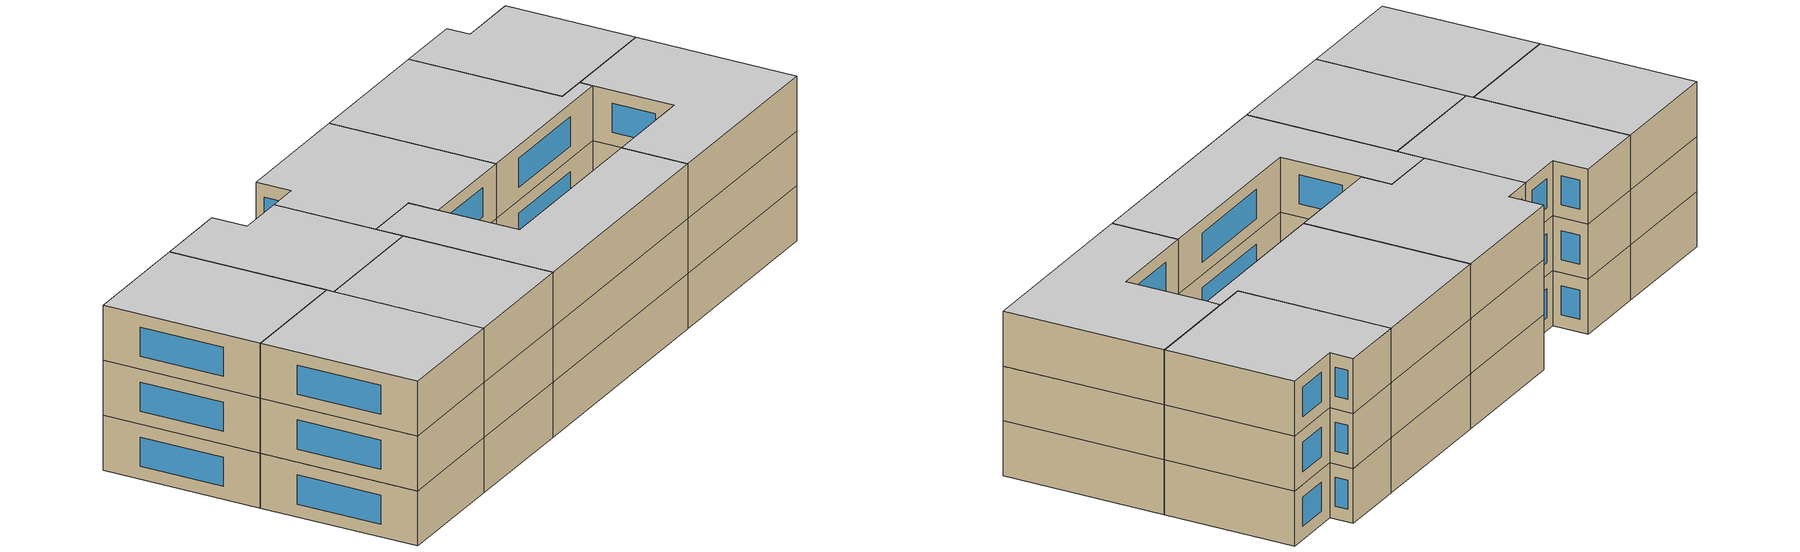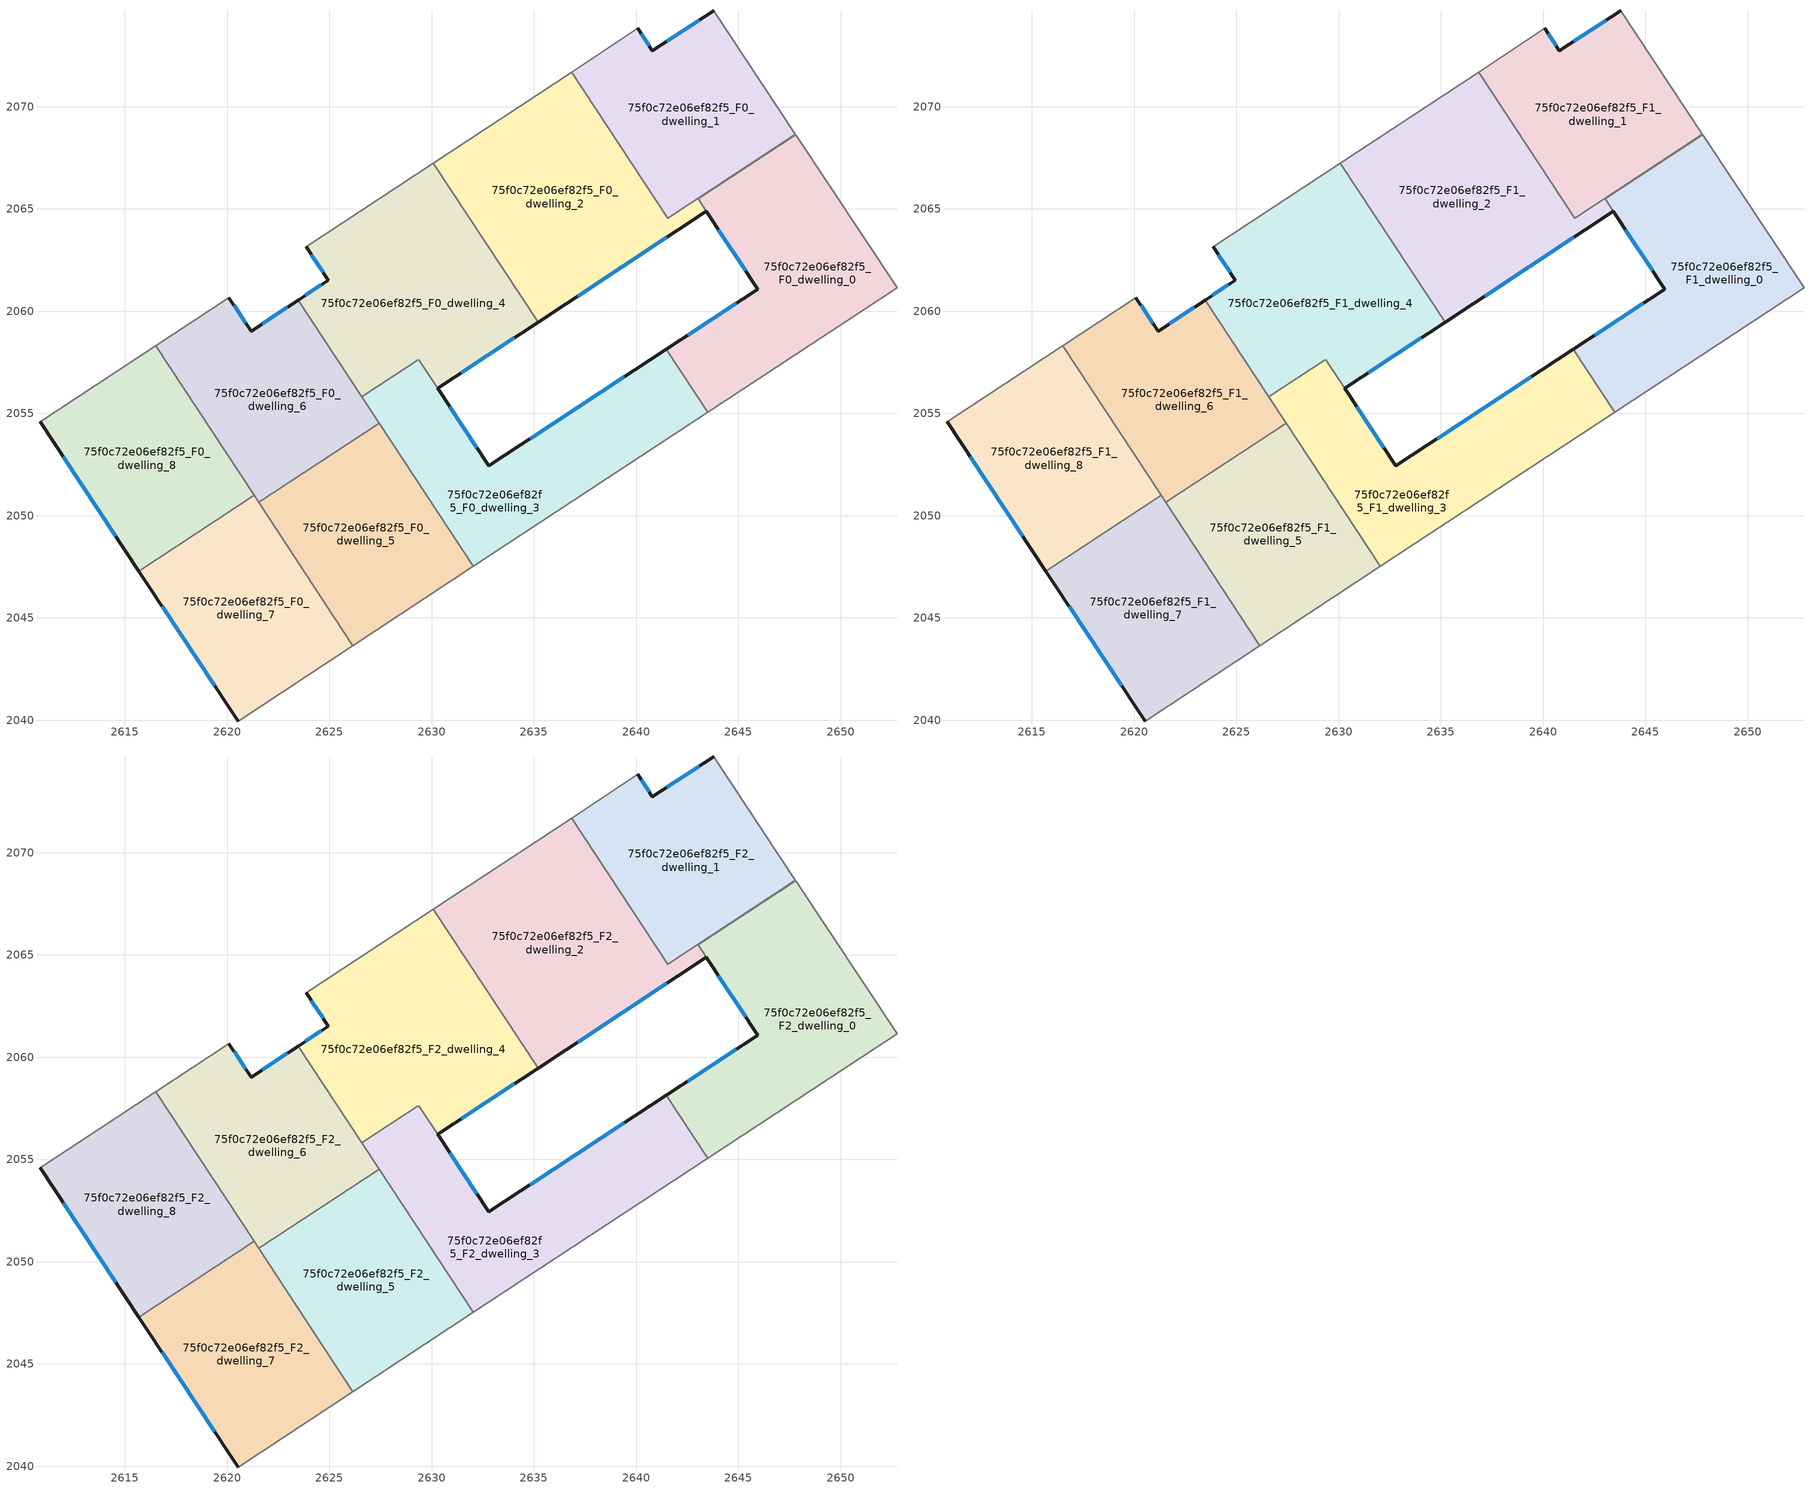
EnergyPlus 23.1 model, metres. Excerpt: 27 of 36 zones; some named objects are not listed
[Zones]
75f0c72e06ef82f5_F0_dwelling_0
 floor ground (EU_floor_Construction): 2647.79,2068.64 2652.76,2061.15 2643.49,2055.05 2641.46,2058.13 2645.94,2061.08 2643.43,2064.88 2643.02,2065.5 z0
 wall outside (EU_wall_Construction): 2643.43,2064.88 2645.94,2061.08 2641.46,2058.13 z0:3
 wall to 75f0c72e06ef82f5_F0_dwelling_2 (EU_wall_Construction): 2647.79,2068.64 2643.02,2065.5 2643.43,2064.88 z0:3
 wall adiabatic (EU_wall_Construction): 2643.49,2055.05 2652.76,2061.15 2647.79,2068.64 z0:3
 wall to 75f0c72e06ef82f5_F0_dwelling_3 (EU_wall_Construction): 2641.46,2058.13 2643.49,2055.05 z0:3
 window (EU_Window_Construction): 2644.89,2060.39 2642.51,2058.83 / 2644.02,2063.99 2645.35,2061.97 z0.7:2.3
75f0c72e06ef82f5_F0_dwelling_1
 floor ground (EU_floor_Construction): 2643.78,2074.69 2647.79,2068.64 2641.55,2064.54 2636.84,2071.7 2640.08,2073.83 2640.8,2072.73 z0
 wall outside (EU_wall_Construction): 2643.78,2074.69 2640.8,2072.73 2640.08,2073.83 z0:3
 wall adiabatic (EU_wall_Construction): 2647.79,2068.64 2643.78,2074.69 / 2640.08,2073.83 2636.84,2071.7 z0:3
 wall to 75f0c72e06ef82f5_F0_dwelling_2 (EU_wall_Construction): 2636.84,2071.7 2641.55,2064.54 2647.79,2068.64 z0:3
 window (EU_Window_Construction): 2640.63,2072.99 2640.25,2073.57 / 2643.08,2074.23 2641.5,2073.19 z0.7:2.3
75f0c72e06ef82f5_F0_dwelling_2
 floor ground (EU_floor_Construction): 2647.79,2068.64 2643.02,2065.5 2643.43,2064.88 2635.2,2059.46 2630.08,2067.25 2636.84,2071.7 2641.55,2064.54 z0
 wall outside (EU_wall_Construction): 2635.2,2059.46 2643.43,2064.88 z0:3
 wall to 75f0c72e06ef82f5_F0_dwelling_4 (EU_wall_Construction): 2630.08,2067.25 2635.2,2059.46 z0:3
 wall adiabatic (EU_wall_Construction): 2636.84,2071.7 2630.08,2067.25 z0:3
 window (EU_Window_Construction): 2637.13,2060.73 2641.5,2063.61 z0.7:2.3
75f0c72e06ef82f5_F0_dwelling_3
 floor ground (EU_floor_Construction): 2641.46,2058.13 2643.49,2055.05 2632.04,2047.52 2626.59,2055.8 2629.35,2057.62 2632.79,2052.43 z0
 wall outside (EU_wall_Construction): 2641.46,2058.13 2632.79,2052.43 2630.29,2056.22 z0:3
 wall adiabatic (EU_wall_Construction): 2632.04,2047.52 2643.49,2055.05 z0:3
 wall to 75f0c72e06ef82f5_F0_dwelling_4 (EU_wall_Construction): 2630.29,2056.22 2629.36,2057.63 / 2629.35,2057.62 2626.59,2055.8 z0:3
 wall to 75f0c72e06ef82f5_F0_dwelling_5 (EU_wall_Construction): 2627.43,2054.53 2632.04,2047.52 z0:3
 wall to 75f0c72e06ef82f5_F0_dwelling_6 (EU_wall_Construction): 2626.59,2055.8 2627.43,2054.53 z0:3
 window (EU_Window_Construction): 2639.43,2056.8 2634.83,2053.77 / 2632.2,2053.32 2630.87,2055.33 z0.7:2.3
75f0c72e06ef82f5_F0_dwelling_4
 floor ground (EU_floor_Construction): 2630.08,2067.25 2635.2,2059.46 2630.29,2056.22 2629.36,2057.63 2626.59,2055.8 2623.47,2060.54 2624.94,2061.51 2623.86,2063.15 z0
 wall outside (EU_wall_Construction): 2623.86,2063.15 2624.94,2061.51 2623.47,2060.54 / 2630.29,2056.22 2635.2,2059.46 z0:3
 wall adiabatic (EU_wall_Construction): 2630.08,2067.25 2623.86,2063.15 z0:3
 wall to 75f0c72e06ef82f5_F0_dwelling_6 (EU_wall_Construction): 2623.47,2060.54 2626.59,2055.8 z0:3
 window (EU_Window_Construction): 2624.59,2061.28 2623.81,2060.77 / 2624.11,2062.77 2624.68,2061.9 / 2631.44,2056.98 2634.05,2058.7 z0.7:2.3
75f0c72e06ef82f5_F0_dwelling_5
 floor ground (EU_floor_Construction): 2627.43,2054.53 2632.04,2047.52 2626.15,2043.64 2621.53,2050.65 z0
 wall adiabatic (EU_wall_Construction): 2626.15,2043.64 2632.04,2047.52 z0:3
 wall to 75f0c72e06ef82f5_F0_dwelling_6 (EU_wall_Construction): 2627.43,2054.53 2621.53,2050.65 z0:3
 wall to 75f0c72e06ef82f5_F0_dwelling_7 (EU_wall_Construction): 2621.53,2050.65 2626.15,2043.64 z0:3
75f0c72e06ef82f5_F0_dwelling_6
 floor ground (EU_floor_Construction): 2623.47,2060.54 2627.43,2054.53 2621.53,2050.65 2616.5,2058.31 2620.08,2060.66 2621.16,2059.03 z0
 wall outside (EU_wall_Construction): 2623.47,2060.54 2621.16,2059.03 2620.08,2060.66 z0:3
 wall adiabatic (EU_wall_Construction): 2620.08,2060.66 2616.5,2058.31 z0:3
 wall to 75f0c72e06ef82f5_F0_dwelling_8 (EU_wall_Construction): 2616.5,2058.31 2621.31,2050.99 z0:3
 wall to 75f0c72e06ef82f5_F0_dwelling_7 (EU_wall_Construction): 2621.31,2050.99 2621.53,2050.65 z0:3
 window (EU_Window_Construction): 2622.93,2060.19 2621.7,2059.38 / 2620.91,2059.41 2620.33,2060.28 z0.7:2.3
75f0c72e06ef82f5_F0_dwelling_7
 floor ground (EU_floor_Construction): 2621.31,2050.99 2626.15,2043.64 2620.53,2039.95 2615.68,2047.28 z0
 wall outside (EU_wall_Construction): 2615.68,2047.28 2620.53,2039.95 z0:3
 wall adiabatic (EU_wall_Construction): 2620.53,2039.95 2626.15,2043.64 z0:3
 wall to 75f0c72e06ef82f5_F0_dwelling_8 (EU_wall_Construction): 2621.31,2050.99 2615.68,2047.28 z0:3
 window (EU_Window_Construction): 2616.82,2045.56 2619.39,2041.67 z0.7:2.3
75f0c72e06ef82f5_F0_dwelling_8
 floor ground (EU_floor_Construction): 2616.5,2058.31 2621.31,2050.99 2615.68,2047.28 2610.84,2054.59 z0
 wall outside (EU_wall_Construction): 2610.84,2054.59 2615.68,2047.28 z0:3
 wall adiabatic (EU_wall_Construction): 2616.5,2058.31 2610.84,2054.59 z0:3
 window (EU_Window_Construction): 2611.98,2052.87 2614.54,2049 z0.7:2.3
75f0c72e06ef82f5_F1_dwelling_0
 floor to 75f0c72e06ef82f5_F0_dwelling_0 (EU_floor_Construction): 2647.79,2068.64 2652.76,2061.15 2643.49,2055.05 2641.46,2058.13 2645.94,2061.08 2643.43,2064.88 2643.02,2065.5 z3
 wall outside (EU_wall_Construction): 2643.43,2064.88 2645.94,2061.08 2641.46,2058.13 z3:6
 wall to 75f0c72e06ef82f5_F1_dwelling_2 (EU_wall_Construction): 2647.79,2068.64 2643.02,2065.5 2643.43,2064.88 z3:6
 wall adiabatic (EU_wall_Construction): 2643.49,2055.05 2652.76,2061.15 2647.79,2068.64 z3:6
 wall to 75f0c72e06ef82f5_F1_dwelling_3 (EU_wall_Construction): 2641.46,2058.13 2643.49,2055.05 z3:6
 window (EU_Window_Construction): 2644.89,2060.39 2642.51,2058.83 / 2644.02,2063.99 2645.35,2061.97 z3.7:5.3
75f0c72e06ef82f5_F1_dwelling_1
 floor to 75f0c72e06ef82f5_F0_dwelling_1 (EU_floor_Construction): 2643.78,2074.69 2647.79,2068.64 2641.55,2064.54 2636.84,2071.7 2640.08,2073.83 2640.8,2072.73 z3
 wall outside (EU_wall_Construction): 2643.78,2074.69 2640.8,2072.73 2640.08,2073.83 z3:6
 wall adiabatic (EU_wall_Construction): 2647.79,2068.64 2643.78,2074.69 / 2640.08,2073.83 2636.84,2071.7 z3:6
 wall to 75f0c72e06ef82f5_F1_dwelling_2 (EU_wall_Construction): 2636.84,2071.7 2641.55,2064.54 2647.79,2068.64 z3:6
 window (EU_Window_Construction): 2640.63,2072.99 2640.25,2073.57 / 2643.08,2074.23 2641.5,2073.19 z3.7:5.3
75f0c72e06ef82f5_F1_dwelling_2
 floor to 75f0c72e06ef82f5_F0_dwelling_2 (EU_floor_Construction): 2647.79,2068.64 2643.02,2065.5 2643.43,2064.88 2635.2,2059.46 2630.08,2067.25 2636.84,2071.7 2641.55,2064.54 z3
 wall outside (EU_wall_Construction): 2635.2,2059.46 2643.43,2064.88 z3:6
 wall to 75f0c72e06ef82f5_F1_dwelling_4 (EU_wall_Construction): 2630.08,2067.25 2635.2,2059.46 z3:6
 wall adiabatic (EU_wall_Construction): 2636.84,2071.7 2630.08,2067.25 z3:6
 window (EU_Window_Construction): 2637.13,2060.73 2641.5,2063.61 z3.7:5.3
75f0c72e06ef82f5_F1_dwelling_3
 floor to 75f0c72e06ef82f5_F0_dwelling_3 (EU_floor_Construction): 2641.46,2058.13 2643.49,2055.05 2632.04,2047.52 2626.59,2055.8 2629.35,2057.62 2632.79,2052.43 z3
 wall outside (EU_wall_Construction): 2641.46,2058.13 2632.79,2052.43 2630.29,2056.22 z3:6
 wall adiabatic (EU_wall_Construction): 2632.04,2047.52 2643.49,2055.05 z3:6
 wall to 75f0c72e06ef82f5_F1_dwelling_4 (EU_wall_Construction): 2630.29,2056.22 2629.36,2057.63 / 2629.35,2057.62 2626.59,2055.8 z3:6
 wall to 75f0c72e06ef82f5_F1_dwelling_5 (EU_wall_Construction): 2627.43,2054.53 2632.04,2047.52 z3:6
 wall to 75f0c72e06ef82f5_F1_dwelling_6 (EU_wall_Construction): 2626.59,2055.8 2627.43,2054.53 z3:6
 window (EU_Window_Construction): 2639.43,2056.8 2634.83,2053.77 / 2632.2,2053.32 2630.87,2055.33 z3.7:5.3
75f0c72e06ef82f5_F1_dwelling_4
 floor to 75f0c72e06ef82f5_F0_dwelling_4 (EU_floor_Construction): 2630.08,2067.25 2635.2,2059.46 2630.29,2056.22 2629.36,2057.63 2626.59,2055.8 2623.47,2060.54 2624.94,2061.51 2623.86,2063.15 z3
 wall outside (EU_wall_Construction): 2623.86,2063.15 2624.94,2061.51 2623.47,2060.54 / 2630.29,2056.22 2635.2,2059.46 z3:6
 wall adiabatic (EU_wall_Construction): 2630.08,2067.25 2623.86,2063.15 z3:6
 wall to 75f0c72e06ef82f5_F1_dwelling_6 (EU_wall_Construction): 2623.47,2060.54 2626.59,2055.8 z3:6
 window (EU_Window_Construction): 2624.59,2061.28 2623.81,2060.77 / 2624.11,2062.77 2624.68,2061.9 / 2631.44,2056.98 2634.05,2058.7 z3.7:5.3
75f0c72e06ef82f5_F1_dwelling_5
 floor to 75f0c72e06ef82f5_F0_dwelling_5 (EU_floor_Construction): 2627.43,2054.53 2632.04,2047.52 2626.15,2043.64 2621.53,2050.65 z3
 wall adiabatic (EU_wall_Construction): 2626.15,2043.64 2632.04,2047.52 z3:6
 wall to 75f0c72e06ef82f5_F1_dwelling_6 (EU_wall_Construction): 2627.43,2054.53 2621.53,2050.65 z3:6
 wall to 75f0c72e06ef82f5_F1_dwelling_7 (EU_wall_Construction): 2621.53,2050.65 2626.15,2043.64 z3:6
75f0c72e06ef82f5_F1_dwelling_6
 floor to 75f0c72e06ef82f5_F0_dwelling_6 (EU_floor_Construction): 2623.47,2060.54 2627.43,2054.53 2621.53,2050.65 2616.5,2058.31 2620.08,2060.66 2621.16,2059.03 z3
 wall outside (EU_wall_Construction): 2623.47,2060.54 2621.16,2059.03 2620.08,2060.66 z3:6
 wall adiabatic (EU_wall_Construction): 2620.08,2060.66 2616.5,2058.31 z3:6
 wall to 75f0c72e06ef82f5_F1_dwelling_8 (EU_wall_Construction): 2616.5,2058.31 2621.31,2050.99 z3:6
 wall to 75f0c72e06ef82f5_F1_dwelling_7 (EU_wall_Construction): 2621.31,2050.99 2621.53,2050.65 z3:6
 window (EU_Window_Construction): 2622.93,2060.19 2621.7,2059.38 / 2620.91,2059.41 2620.33,2060.28 z3.7:5.3
75f0c72e06ef82f5_F1_dwelling_7
 floor to 75f0c72e06ef82f5_F0_dwelling_7 (EU_floor_Construction): 2621.31,2050.99 2626.15,2043.64 2620.53,2039.95 2615.68,2047.28 z3
 wall outside (EU_wall_Construction): 2615.68,2047.28 2620.53,2039.95 z3:6
 wall adiabatic (EU_wall_Construction): 2620.53,2039.95 2626.15,2043.64 z3:6
 wall to 75f0c72e06ef82f5_F1_dwelling_8 (EU_wall_Construction): 2621.31,2050.99 2615.68,2047.28 z3:6
 window (EU_Window_Construction): 2616.82,2045.56 2619.39,2041.67 z3.7:5.3
75f0c72e06ef82f5_F1_dwelling_8
 floor to 75f0c72e06ef82f5_F0_dwelling_8 (EU_floor_Construction): 2616.5,2058.31 2621.31,2050.99 2615.68,2047.28 2610.84,2054.59 z3
 wall outside (EU_wall_Construction): 2610.84,2054.59 2615.68,2047.28 z3:6
 wall adiabatic (EU_wall_Construction): 2616.5,2058.31 2610.84,2054.59 z3:6
 window (EU_Window_Construction): 2611.98,2052.87 2614.54,2049 z3.7:5.3
75f0c72e06ef82f5_F2_dwelling_0
 floor to 75f0c72e06ef82f5_F1_dwelling_0 (EU_floor_Construction): 2647.79,2068.64 2652.76,2061.15 2643.49,2055.05 2641.46,2058.13 2645.94,2061.08 2643.43,2064.88 2643.02,2065.5 z6
 wall outside (EU_wall_Construction): 2643.43,2064.88 2645.94,2061.08 2641.46,2058.13 z6:9
 wall to 75f0c72e06ef82f5_F2_dwelling_2 (EU_wall_Construction): 2647.79,2068.64 2643.02,2065.5 2643.43,2064.88 z6:9
 wall adiabatic (EU_wall_Construction): 2643.49,2055.05 2652.76,2061.15 2647.79,2068.64 z6:9
 wall to 75f0c72e06ef82f5_F2_dwelling_3 (EU_wall_Construction): 2641.46,2058.13 2643.49,2055.05 z6:9
 window (EU_Window_Construction): 2644.89,2060.39 2642.51,2058.83 / 2644.02,2063.99 2645.35,2061.97 z6.7:8.3
 ceiling to 75f0c72e06ef82f5_F3_dwelling_0 (EU_floor_Construction): 2652.76,2061.15 2647.79,2068.64 2643.02,2065.5 2643.43,2064.88 2645.94,2061.08 2641.46,2058.13 2643.49,2055.05 z9
75f0c72e06ef82f5_F2_dwelling_1
 floor to 75f0c72e06ef82f5_F1_dwelling_1 (EU_floor_Construction): 2643.78,2074.69 2647.79,2068.64 2641.55,2064.54 2636.84,2071.7 2640.08,2073.83 2640.8,2072.73 z6
 wall outside (EU_wall_Construction): 2643.78,2074.69 2640.8,2072.73 2640.08,2073.83 z6:9
 wall adiabatic (EU_wall_Construction): 2647.79,2068.64 2643.78,2074.69 / 2640.08,2073.83 2636.84,2071.7 z6:9
 wall to 75f0c72e06ef82f5_F2_dwelling_2 (EU_wall_Construction): 2636.84,2071.7 2641.55,2064.54 2647.79,2068.64 z6:9
 window (EU_Window_Construction): 2640.63,2072.99 2640.25,2073.57 / 2643.08,2074.23 2641.5,2073.19 z6.7:8.3
 ceiling to 75f0c72e06ef82f5_F3_dwelling_1 (EU_floor_Construction): 2647.79,2068.64 2643.78,2074.69 2640.8,2072.73 2640.08,2073.83 2636.84,2071.7 2641.55,2064.54 z9
75f0c72e06ef82f5_F2_dwelling_2
 floor to 75f0c72e06ef82f5_F1_dwelling_2 (EU_floor_Construction): 2647.79,2068.64 2643.02,2065.5 2643.43,2064.88 2635.2,2059.46 2630.08,2067.25 2636.84,2071.7 2641.55,2064.54 z6
 wall outside (EU_wall_Construction): 2635.2,2059.46 2643.43,2064.88 z6:9
 wall to 75f0c72e06ef82f5_F2_dwelling_4 (EU_wall_Construction): 2630.08,2067.25 2635.2,2059.46 z6:9
 wall adiabatic (EU_wall_Construction): 2636.84,2071.7 2630.08,2067.25 z6:9
 window (EU_Window_Construction): 2637.13,2060.73 2641.5,2063.61 z6.7:8.3
 ceiling to 75f0c72e06ef82f5_F3_dwelling_2 (EU_floor_Construction): 2643.43,2064.88 2643.02,2065.5 2647.79,2068.64 2641.55,2064.54 2636.84,2071.7 2630.08,2067.25 2635.2,2059.46 z9
75f0c72e06ef82f5_F2_dwelling_3
 floor to 75f0c72e06ef82f5_F1_dwelling_3 (EU_floor_Construction): 2641.46,2058.13 2643.49,2055.05 2632.04,2047.52 2626.59,2055.8 2629.35,2057.62 2632.79,2052.43 z6
 wall outside (EU_wall_Construction): 2641.46,2058.13 2632.79,2052.43 2630.29,2056.22 z6:9
 wall adiabatic (EU_wall_Construction): 2632.04,2047.52 2643.49,2055.05 z6:9
 wall to 75f0c72e06ef82f5_F2_dwelling_4 (EU_wall_Construction): 2630.29,2056.22 2629.36,2057.63 / 2629.35,2057.62 2626.59,2055.8 z6:9
 wall to 75f0c72e06ef82f5_F2_dwelling_5 (EU_wall_Construction): 2627.43,2054.53 2632.04,2047.52 z6:9
 wall to 75f0c72e06ef82f5_F2_dwelling_6 (EU_wall_Construction): 2626.59,2055.8 2627.43,2054.53 z6:9
 window (EU_Window_Construction): 2639.43,2056.8 2634.83,2053.77 / 2632.2,2053.32 2630.87,2055.33 z6.7:8.3
 ceiling to 75f0c72e06ef82f5_F3_dwelling_3 (EU_floor_Construction): 2643.49,2055.05 2641.46,2058.13 2632.79,2052.43 2629.35,2057.62 2626.59,2055.8 2632.04,2047.52 z9
75f0c72e06ef82f5_F2_dwelling_4
 floor to 75f0c72e06ef82f5_F1_dwelling_4 (EU_floor_Construction): 2630.08,2067.25 2635.2,2059.46 2630.29,2056.22 2629.36,2057.63 2626.59,2055.8 2623.47,2060.54 2624.94,2061.51 2623.86,2063.15 z6
 wall outside (EU_wall_Construction): 2623.86,2063.15 2624.94,2061.51 2623.47,2060.54 / 2630.29,2056.22 2635.2,2059.46 z6:9
 wall adiabatic (EU_wall_Construction): 2630.08,2067.25 2623.86,2063.15 z6:9
 wall to 75f0c72e06ef82f5_F2_dwelling_6 (EU_wall_Construction): 2623.47,2060.54 2626.59,2055.8 z6:9
 window (EU_Window_Construction): 2624.59,2061.28 2623.81,2060.77 / 2624.11,2062.77 2624.68,2061.9 / 2631.44,2056.98 2634.05,2058.7 z6.7:8.3
 ceiling to 75f0c72e06ef82f5_F3_dwelling_4 (EU_floor_Construction): 2635.2,2059.46 2630.08,2067.25 2623.86,2063.15 2624.94,2061.51 2623.47,2060.54 2626.59,2055.8 2629.36,2057.63 2630.29,2056.22 z9
75f0c72e06ef82f5_F2_dwelling_5
 floor to 75f0c72e06ef82f5_F1_dwelling_5 (EU_floor_Construction): 2627.43,2054.53 2632.04,2047.52 2626.15,2043.64 2621.53,2050.65 z6
 wall adiabatic (EU_wall_Construction): 2626.15,2043.64 2632.04,2047.52 z6:9
 wall to 75f0c72e06ef82f5_F2_dwelling_6 (EU_wall_Construction): 2627.43,2054.53 2621.53,2050.65 z6:9
 wall to 75f0c72e06ef82f5_F2_dwelling_7 (EU_wall_Construction): 2621.53,2050.65 2626.15,2043.64 z6:9
 ceiling to 75f0c72e06ef82f5_F3_dwelling_5 (EU_floor_Construction): 2632.04,2047.52 2627.43,2054.53 2621.53,2050.65 2626.15,2043.64 z9
75f0c72e06ef82f5_F2_dwelling_6
 floor to 75f0c72e06ef82f5_F1_dwelling_6 (EU_floor_Construction): 2623.47,2060.54 2627.43,2054.53 2621.53,2050.65 2616.5,2058.31 2620.08,2060.66 2621.16,2059.03 z6
 wall outside (EU_wall_Construction): 2623.47,2060.54 2621.16,2059.03 2620.08,2060.66 z6:9
 wall adiabatic (EU_wall_Construction): 2620.08,2060.66 2616.5,2058.31 z6:9
 wall to 75f0c72e06ef82f5_F2_dwelling_8 (EU_wall_Construction): 2616.5,2058.31 2621.31,2050.99 z6:9
 wall to 75f0c72e06ef82f5_F2_dwelling_7 (EU_wall_Construction): 2621.31,2050.99 2621.53,2050.65 z6:9
 window (EU_Window_Construction): 2622.93,2060.19 2621.7,2059.38 / 2620.91,2059.41 2620.33,2060.28 z6.7:8.3
 ceiling to 75f0c72e06ef82f5_F3_dwelling_6 (EU_floor_Construction): 2627.43,2054.53 2623.47,2060.54 2621.16,2059.03 2620.08,2060.66 2616.5,2058.31 2621.53,2050.65 z9
75f0c72e06ef82f5_F2_dwelling_7
 floor to 75f0c72e06ef82f5_F1_dwelling_7 (EU_floor_Construction): 2621.31,2050.99 2626.15,2043.64 2620.53,2039.95 2615.68,2047.28 z6
 wall outside (EU_wall_Construction): 2615.68,2047.28 2620.53,2039.95 z6:9
 wall adiabatic (EU_wall_Construction): 2620.53,2039.95 2626.15,2043.64 z6:9
 wall to 75f0c72e06ef82f5_F2_dwelling_8 (EU_wall_Construction): 2621.31,2050.99 2615.68,2047.28 z6:9
 window (EU_Window_Construction): 2616.82,2045.56 2619.39,2041.67 z6.7:8.3
 ceiling to 75f0c72e06ef82f5_F3_dwelling_7 (EU_floor_Construction): 2626.15,2043.64 2621.31,2050.99 2615.68,2047.28 2620.53,2039.95 z9
75f0c72e06ef82f5_F2_dwelling_8
 floor to 75f0c72e06ef82f5_F1_dwelling_8 (EU_floor_Construction): 2616.5,2058.31 2621.31,2050.99 2615.68,2047.28 2610.84,2054.59 z6
 wall outside (EU_wall_Construction): 2610.84,2054.59 2615.68,2047.28 z6:9
 wall adiabatic (EU_wall_Construction): 2616.5,2058.31 2610.84,2054.59 z6:9
 window (EU_Window_Construction): 2611.98,2052.87 2614.54,2049 z6.7:8.3
 ceiling to 75f0c72e06ef82f5_F3_dwelling_8 (EU_floor_Construction): 2621.31,2050.99 2616.5,2058.31 2610.84,2054.59 2615.68,2047.28 z9
[Building]
EU S2 Campaign: North Axis=0; Terrain=City; Solar Distribution=FullExterior
[Site:Location]
Budapest.Ferenc.Liszt.Intl.AP: Latitude=47.437; Longitude=19.256; Time Zone=1; Elevation=185
[SizingPeriod:WeatherFileDays]
AnnualSizingPeriod: Begin Month=1; Begin Day of Month=1; End Month=12; End Day of Month=31; Day of Week for Start Day=Monday; Use Weather File Daylight Saving Period=No; Use Weather File Rain and Snow Indicators=No
[MATERIAL]
EU_InternalMass_Material: Roughness=MediumRough; Thickness=0.1; Conductivity=1; Density=1800; Specific Heat=900; Thermal Absorptance=0.9; Solar Absorptance=0.7; Visible Absorptance=0.7
[MATERIAL:NOMASS] Roughness=MediumRough; Thermal Absorptance=0.9; Solar Absorptance=0.7; Visible Absorptance=0.7
Name | Thermal Resistance
EU_wall_NoMass | 0.832559
EU_floor_NoMass | 0.872794
[WINDOWMATERIAL:SIMPLEGLAZINGSYSTEM]
EU_Window_SimpleGlazing: UFactor=2.79869; Solar Heat Gain Coefficient=0.75; Visible Transmittance=0.75
[CONSTRUCTION]
EU_wall_Construction: EU_wall_NoMass
EU_floor_Construction: EU_floor_NoMass
EU_Window_Construction: EU_Window_SimpleGlazing
EU_InternalMass_Construction: EU_InternalMass_Material
[ZONE] Type=1; Multiplier=1; Ceiling Height=autocalculate; Floor Area=autocalculate; Part of Total Floor Area=Yes
Name | Volume
75f0c72e06ef82f5_F0_dwelling_0; 75f0c72e06ef82f5_F1_dwelling_0; 75f0c72e06ef82f5_F2_dwelling_0 | 213.53
75f0c72e06ef82f5_F0_dwelling_1; 75f0c72e06ef82f5_F1_dwelling_1; 75f0c72e06ef82f5_F2_dwelling_1 | 177.478
75f0c72e06ef82f5_F0_dwelling_2 | 230.459
75f0c72e06ef82f5_F1_dwelling_2; 75f0c72e06ef82f5_F2_dwelling_2 | 230.502
75f0c72e06ef82f5_F0_dwelling_3; 75f0c72e06ef82f5_F1_dwelling_3; 75f0c72e06ef82f5_F2_dwelling_3 | 213.788
75f0c72e06ef82f5_F0_dwelling_4; 75f0c72e06ef82f5_F1_dwelling_4; 75f0c72e06ef82f5_F2_dwelling_4 | 230.275
75f0c72e06ef82f5_F0_dwelling_5; 75f0c72e06ef82f5_F1_dwelling_5; 75f0c72e06ef82f5_F2_dwelling_5 | 177.582
75f0c72e06ef82f5_F0_dwelling_6; 75f0c72e06ef82f5_F1_dwelling_6; 75f0c72e06ef82f5_F2_dwelling_6 | 177.595
75f0c72e06ef82f5_F0_dwelling_7; 75f0c72e06ef82f5_F1_dwelling_7; 75f0c72e06ef82f5_F2_dwelling_7 | 177.608
75f0c72e06ef82f5_F0_dwelling_8; 75f0c72e06ef82f5_F1_dwelling_8; 75f0c72e06ef82f5_F2_dwelling_8 | 177.596
[INTERNALMASS] Construction=EU_InternalMass_Construction
Name | Zone or ZoneList | Surface Area
75f0c72e06ef82f5_F0_dwelling_0_EU_InternalMass | 75f0c72e06ef82f5_F0_dwelling_0 | 71.1774
75f0c72e06ef82f5_F0_dwelling_1_EU_InternalMass | 75f0c72e06ef82f5_F0_dwelling_1 | 59.1596
75f0c72e06ef82f5_F0_dwelling_2_EU_InternalMass | 75f0c72e06ef82f5_F0_dwelling_2 | 76.8414
75f0c72e06ef82f5_F0_dwelling_3_EU_InternalMass | 75f0c72e06ef82f5_F0_dwelling_3 | 71.2767
75f0c72e06ef82f5_F0_dwelling_4_EU_InternalMass | 75f0c72e06ef82f5_F0_dwelling_4 | 76.7547
75f0c72e06ef82f5_F0_dwelling_5_EU_InternalMass | 75f0c72e06ef82f5_F0_dwelling_5 | 59.1941
75f0c72e06ef82f5_F0_dwelling_6_EU_InternalMass | 75f0c72e06ef82f5_F0_dwelling_6 | 59.1983
75f0c72e06ef82f5_F0_dwelling_7_EU_InternalMass | 75f0c72e06ef82f5_F0_dwelling_7 | 59.2026
75f0c72e06ef82f5_F0_dwelling_8_EU_InternalMass | 75f0c72e06ef82f5_F0_dwelling_8 | 59.1986
75f0c72e06ef82f5_F1_dwelling_0_EU_InternalMass | 75f0c72e06ef82f5_F1_dwelling_0 | 71.1774
75f0c72e06ef82f5_F1_dwelling_1_EU_InternalMass | 75f0c72e06ef82f5_F1_dwelling_1 | 59.1596
75f0c72e06ef82f5_F1_dwelling_2_EU_InternalMass | 75f0c72e06ef82f5_F1_dwelling_2 | 76.8414
75f0c72e06ef82f5_F1_dwelling_3_EU_InternalMass | 75f0c72e06ef82f5_F1_dwelling_3 | 71.2767
75f0c72e06ef82f5_F1_dwelling_4_EU_InternalMass | 75f0c72e06ef82f5_F1_dwelling_4 | 76.7547
75f0c72e06ef82f5_F1_dwelling_5_EU_InternalMass | 75f0c72e06ef82f5_F1_dwelling_5 | 59.1941
75f0c72e06ef82f5_F1_dwelling_6_EU_InternalMass | 75f0c72e06ef82f5_F1_dwelling_6 | 59.1983
75f0c72e06ef82f5_F1_dwelling_7_EU_InternalMass | 75f0c72e06ef82f5_F1_dwelling_7 | 59.2026
75f0c72e06ef82f5_F1_dwelling_8_EU_InternalMass | 75f0c72e06ef82f5_F1_dwelling_8 | 59.1986
75f0c72e06ef82f5_F2_dwelling_0_EU_InternalMass | 75f0c72e06ef82f5_F2_dwelling_0 | 71.1774
75f0c72e06ef82f5_F2_dwelling_1_EU_InternalMass | 75f0c72e06ef82f5_F2_dwelling_1 | 59.1596
75f0c72e06ef82f5_F2_dwelling_2_EU_InternalMass | 75f0c72e06ef82f5_F2_dwelling_2 | 76.8414
75f0c72e06ef82f5_F2_dwelling_3_EU_InternalMass | 75f0c72e06ef82f5_F2_dwelling_3 | 71.2767
75f0c72e06ef82f5_F2_dwelling_4_EU_InternalMass | 75f0c72e06ef82f5_F2_dwelling_4 | 76.7547
75f0c72e06ef82f5_F2_dwelling_5_EU_InternalMass | 75f0c72e06ef82f5_F2_dwelling_5 | 59.1941
75f0c72e06ef82f5_F2_dwelling_6_EU_InternalMass | 75f0c72e06ef82f5_F2_dwelling_6 | 59.1983
75f0c72e06ef82f5_F2_dwelling_7_EU_InternalMass | 75f0c72e06ef82f5_F2_dwelling_7 | 59.2026
75f0c72e06ef82f5_F2_dwelling_8_EU_InternalMass | 75f0c72e06ef82f5_F2_dwelling_8 | 59.1986
[OTHEREQUIPMENT] Fuel Type=Electricity; Design Level Calculation Method=Watts/Area; Power per Zone Floor Area=1; Fraction Latent=0; Fraction Radiant=0; Fraction Lost=0; Carbon Dioxide Generation Rate=0; EndUse Subcategory=EU_Step8_InternalGains
Name | Zone or ZoneList or Space or SpaceList | Schedule
EU_Step8_InternalGain_75f0c72e06ef82f5_F0_dwelling_0_f000 | 75f0c72e06ef82f5_F0_dwelling_0 | EU_Step8_GainSchedule_75f0c72e06ef82f5_F0_dwelling_0_f000
EU_Step8_InternalGain_75f0c72e06ef82f5_F0_dwelling_1_f000 | 75f0c72e06ef82f5_F0_dwelling_1 | EU_Step8_GainSchedule_75f0c72e06ef82f5_F0_dwelling_1_f000
EU_Step8_InternalGain_75f0c72e06ef82f5_F0_dwelling_2_f000 | 75f0c72e06ef82f5_F0_dwelling_2 | EU_Step8_GainSchedule_75f0c72e06ef82f5_F0_dwelling_2_f000
EU_Step8_InternalGain_75f0c72e06ef82f5_F0_dwelling_3_f000 | 75f0c72e06ef82f5_F0_dwelling_3 | EU_Step8_GainSchedule_75f0c72e06ef82f5_F0_dwelling_3_f000
EU_Step8_InternalGain_75f0c72e06ef82f5_F0_dwelling_4_f000 | 75f0c72e06ef82f5_F0_dwelling_4 | EU_Step8_GainSchedule_75f0c72e06ef82f5_F0_dwelling_4_f000
EU_Step8_InternalGain_75f0c72e06ef82f5_F0_dwelling_5_f000 | 75f0c72e06ef82f5_F0_dwelling_5 | EU_Step8_GainSchedule_75f0c72e06ef82f5_F0_dwelling_5_f000
EU_Step8_InternalGain_75f0c72e06ef82f5_F0_dwelling_6_f000 | 75f0c72e06ef82f5_F0_dwelling_6 | EU_Step8_GainSchedule_75f0c72e06ef82f5_F0_dwelling_6_f000
EU_Step8_InternalGain_75f0c72e06ef82f5_F0_dwelling_7_f000 | 75f0c72e06ef82f5_F0_dwelling_7 | EU_Step8_GainSchedule_75f0c72e06ef82f5_F0_dwelling_7_f000
EU_Step8_InternalGain_75f0c72e06ef82f5_F0_dwelling_8_f000 | 75f0c72e06ef82f5_F0_dwelling_8 | EU_Step8_GainSchedule_75f0c72e06ef82f5_F0_dwelling_8_f000
EU_Step8_InternalGain_75f0c72e06ef82f5_F1_dwelling_0_f000 | 75f0c72e06ef82f5_F1_dwelling_0 | EU_Step8_GainSchedule_75f0c72e06ef82f5_F1_dwelling_0_f000
EU_Step8_InternalGain_75f0c72e06ef82f5_F1_dwelling_1_f000 | 75f0c72e06ef82f5_F1_dwelling_1 | EU_Step8_GainSchedule_75f0c72e06ef82f5_F1_dwelling_1_f000
EU_Step8_InternalGain_75f0c72e06ef82f5_F1_dwelling_2_f000 | 75f0c72e06ef82f5_F1_dwelling_2 | EU_Step8_GainSchedule_75f0c72e06ef82f5_F1_dwelling_2_f000
EU_Step8_InternalGain_75f0c72e06ef82f5_F1_dwelling_3_f000 | 75f0c72e06ef82f5_F1_dwelling_3 | EU_Step8_GainSchedule_75f0c72e06ef82f5_F1_dwelling_3_f000
EU_Step8_InternalGain_75f0c72e06ef82f5_F1_dwelling_4_f000 | 75f0c72e06ef82f5_F1_dwelling_4 | EU_Step8_GainSchedule_75f0c72e06ef82f5_F1_dwelling_4_f000
EU_Step8_InternalGain_75f0c72e06ef82f5_F1_dwelling_5_f000 | 75f0c72e06ef82f5_F1_dwelling_5 | EU_Step8_GainSchedule_75f0c72e06ef82f5_F1_dwelling_5_f000
EU_Step8_InternalGain_75f0c72e06ef82f5_F1_dwelling_6_f000 | 75f0c72e06ef82f5_F1_dwelling_6 | EU_Step8_GainSchedule_75f0c72e06ef82f5_F1_dwelling_6_f000
EU_Step8_InternalGain_75f0c72e06ef82f5_F1_dwelling_7_f000 | 75f0c72e06ef82f5_F1_dwelling_7 | EU_Step8_GainSchedule_75f0c72e06ef82f5_F1_dwelling_7_f000
EU_Step8_InternalGain_75f0c72e06ef82f5_F1_dwelling_8_f000 | 75f0c72e06ef82f5_F1_dwelling_8 | EU_Step8_GainSchedule_75f0c72e06ef82f5_F1_dwelling_8_f000
EU_Step8_InternalGain_75f0c72e06ef82f5_F2_dwelling_0_f000 | 75f0c72e06ef82f5_F2_dwelling_0 | EU_Step8_GainSchedule_75f0c72e06ef82f5_F2_dwelling_0_f000
EU_Step8_InternalGain_75f0c72e06ef82f5_F2_dwelling_1_f000 | 75f0c72e06ef82f5_F2_dwelling_1 | EU_Step8_GainSchedule_75f0c72e06ef82f5_F2_dwelling_1_f000
EU_Step8_InternalGain_75f0c72e06ef82f5_F2_dwelling_2_f000 | 75f0c72e06ef82f5_F2_dwelling_2 | EU_Step8_GainSchedule_75f0c72e06ef82f5_F2_dwelling_2_f000
EU_Step8_InternalGain_75f0c72e06ef82f5_F2_dwelling_3_f000 | 75f0c72e06ef82f5_F2_dwelling_3 | EU_Step8_GainSchedule_75f0c72e06ef82f5_F2_dwelling_3_f000
EU_Step8_InternalGain_75f0c72e06ef82f5_F2_dwelling_4_f000 | 75f0c72e06ef82f5_F2_dwelling_4 | EU_Step8_GainSchedule_75f0c72e06ef82f5_F2_dwelling_4_f000
EU_Step8_InternalGain_75f0c72e06ef82f5_F2_dwelling_5_f000 | 75f0c72e06ef82f5_F2_dwelling_5 | EU_Step8_GainSchedule_75f0c72e06ef82f5_F2_dwelling_5_f000
EU_Step8_InternalGain_75f0c72e06ef82f5_F2_dwelling_6_f000 | 75f0c72e06ef82f5_F2_dwelling_6 | EU_Step8_GainSchedule_75f0c72e06ef82f5_F2_dwelling_6_f000
EU_Step8_InternalGain_75f0c72e06ef82f5_F2_dwelling_7_f000 | 75f0c72e06ef82f5_F2_dwelling_7 | EU_Step8_GainSchedule_75f0c72e06ef82f5_F2_dwelling_7_f000
EU_Step8_InternalGain_75f0c72e06ef82f5_F2_dwelling_8_f000 | 75f0c72e06ef82f5_F2_dwelling_8 | EU_Step8_GainSchedule_75f0c72e06ef82f5_F2_dwelling_8_f000
[ZONEVENTILATION:DESIGNFLOWRATE] Schedule=EU_AlwaysOn; Design Flow Rate Calculation Method=AirChanges/Hour; Air Changes per Hour=0.475469; Ventilation Type=Natural; Fan Pressure Rise=0; Fan Total Efficiency=1; Constant Term Coefficient=1; Temperature Term Coefficient=0; Velocity Term Coefficient=0; Velocity Squared Term Coefficient=0; Minimum Indoor Temperature=-100; Maximum Indoor Temperature=100; Delta Temperature=-100; Minimum Outdoor Temperature=-100; Maximum Outdoor Temperature=100; Maximum Wind Speed=40
Name | Zone or ZoneList or Space or SpaceList
EU_ConstantAir_75f0c72e06ef82f5_F0_dwelling_0 | 75f0c72e06ef82f5_F0_dwelling_0
EU_ConstantAir_75f0c72e06ef82f5_F0_dwelling_1 | 75f0c72e06ef82f5_F0_dwelling_1
EU_ConstantAir_75f0c72e06ef82f5_F0_dwelling_2 | 75f0c72e06ef82f5_F0_dwelling_2
EU_ConstantAir_75f0c72e06ef82f5_F0_dwelling_3 | 75f0c72e06ef82f5_F0_dwelling_3
EU_ConstantAir_75f0c72e06ef82f5_F0_dwelling_4 | 75f0c72e06ef82f5_F0_dwelling_4
EU_ConstantAir_75f0c72e06ef82f5_F0_dwelling_5 | 75f0c72e06ef82f5_F0_dwelling_5
EU_ConstantAir_75f0c72e06ef82f5_F0_dwelling_6 | 75f0c72e06ef82f5_F0_dwelling_6
EU_ConstantAir_75f0c72e06ef82f5_F0_dwelling_7 | 75f0c72e06ef82f5_F0_dwelling_7
EU_ConstantAir_75f0c72e06ef82f5_F0_dwelling_8 | 75f0c72e06ef82f5_F0_dwelling_8
EU_ConstantAir_75f0c72e06ef82f5_F1_dwelling_0 | 75f0c72e06ef82f5_F1_dwelling_0
EU_ConstantAir_75f0c72e06ef82f5_F1_dwelling_1 | 75f0c72e06ef82f5_F1_dwelling_1
EU_ConstantAir_75f0c72e06ef82f5_F1_dwelling_2 | 75f0c72e06ef82f5_F1_dwelling_2
EU_ConstantAir_75f0c72e06ef82f5_F1_dwelling_3 | 75f0c72e06ef82f5_F1_dwelling_3
EU_ConstantAir_75f0c72e06ef82f5_F1_dwelling_4 | 75f0c72e06ef82f5_F1_dwelling_4
EU_ConstantAir_75f0c72e06ef82f5_F1_dwelling_5 | 75f0c72e06ef82f5_F1_dwelling_5
EU_ConstantAir_75f0c72e06ef82f5_F1_dwelling_6 | 75f0c72e06ef82f5_F1_dwelling_6
EU_ConstantAir_75f0c72e06ef82f5_F1_dwelling_7 | 75f0c72e06ef82f5_F1_dwelling_7
EU_ConstantAir_75f0c72e06ef82f5_F1_dwelling_8 | 75f0c72e06ef82f5_F1_dwelling_8
EU_ConstantAir_75f0c72e06ef82f5_F2_dwelling_0 | 75f0c72e06ef82f5_F2_dwelling_0
EU_ConstantAir_75f0c72e06ef82f5_F2_dwelling_1 | 75f0c72e06ef82f5_F2_dwelling_1
EU_ConstantAir_75f0c72e06ef82f5_F2_dwelling_2 | 75f0c72e06ef82f5_F2_dwelling_2
EU_ConstantAir_75f0c72e06ef82f5_F2_dwelling_3 | 75f0c72e06ef82f5_F2_dwelling_3
EU_ConstantAir_75f0c72e06ef82f5_F2_dwelling_4 | 75f0c72e06ef82f5_F2_dwelling_4
EU_ConstantAir_75f0c72e06ef82f5_F2_dwelling_5 | 75f0c72e06ef82f5_F2_dwelling_5
EU_ConstantAir_75f0c72e06ef82f5_F2_dwelling_6 | 75f0c72e06ef82f5_F2_dwelling_6
EU_ConstantAir_75f0c72e06ef82f5_F2_dwelling_7 | 75f0c72e06ef82f5_F2_dwelling_7
EU_ConstantAir_75f0c72e06ef82f5_F2_dwelling_8 | 75f0c72e06ef82f5_F2_dwelling_8
[HVACTEMPLATE:THERMOSTAT] Constant Heating Setpoint=20; Constant Cooling Setpoint=50
EU_HeatOnly_75f0c72e06ef82f5_F0_dwelling_0; EU_HeatOnly_75f0c72e06ef82f5_F0_dwelling_1; EU_HeatOnly_75f0c72e06ef82f5_F0_dwelling_2; EU_HeatOnly_75f0c72e06ef82f5_F0_dwelling_3; EU_HeatOnly_75f0c72e06ef82f5_F0_dwelling_4; EU_HeatOnly_75f0c72e06ef82f5_F0_dwelling_5; EU_HeatOnly_75f0c72e06ef82f5_F0_dwelling_6; EU_HeatOnly_75f0c72e06ef82f5_F0_dwelling_7; EU_HeatOnly_75f0c72e06ef82f5_F0_dwelling_8; EU_HeatOnly_75f0c72e06ef82f5_F1_dwelling_0; EU_HeatOnly_75f0c72e06ef82f5_F1_dwelling_1; EU_HeatOnly_75f0c72e06ef82f5_F1_dwelling_2; EU_HeatOnly_75f0c72e06ef82f5_F1_dwelling_3; EU_HeatOnly_75f0c72e06ef82f5_F1_dwelling_4; EU_HeatOnly_75f0c72e06ef82f5_F1_dwelling_5; EU_HeatOnly_75f0c72e06ef82f5_F1_dwelling_6; EU_HeatOnly_75f0c72e06ef82f5_F1_dwelling_7
[HVACTEMPLATE:ZONE:IDEALLOADSAIRSYSTEM] System Availability Schedule=EU_AlwaysOn; Maximum Heating Supply Air Temperature=50; Minimum Cooling Supply Air Temperature=13; Maximum Heating Supply Air Humidity Ratio=0.0156; Minimum Cooling Supply Air Humidity Ratio=0.0077; Heating Limit=NoLimit; Cooling Limit=NoLimit; Heating Availability Schedule=EU_AlwaysOn; Cooling Availability Schedule=EU_CoolingOff; Dehumidification Control Type=ConstantSensibleHeatRatio; Cooling Sensible Heat Ratio=0.7; Dehumidification Setpoint=60; Humidification Control Type=None; Humidification Setpoint=30; Outdoor Air Method=None; Outdoor Air Flow Rate per Person=0.00944; Outdoor Air Flow Rate per Zone Floor Area=0; Outdoor Air Flow Rate per Zone=0; Demand Controlled Ventilation Type=None; Outdoor Air Economizer Type=NoEconomizer; Heat Recovery Type=None; Sensible Heat Recovery Effectiveness=0.7; Latent Heat Recovery Effectiveness=0.65
Name | Template Thermostat
75f0c72e06ef82f5_F0_dwelling_0 | EU_HeatOnly_75f0c72e06ef82f5_F0_dwelling_0
75f0c72e06ef82f5_F0_dwelling_1 | EU_HeatOnly_75f0c72e06ef82f5_F0_dwelling_1
75f0c72e06ef82f5_F0_dwelling_2 | EU_HeatOnly_75f0c72e06ef82f5_F0_dwelling_2
75f0c72e06ef82f5_F0_dwelling_3 | EU_HeatOnly_75f0c72e06ef82f5_F0_dwelling_3
75f0c72e06ef82f5_F0_dwelling_4 | EU_HeatOnly_75f0c72e06ef82f5_F0_dwelling_4
75f0c72e06ef82f5_F0_dwelling_5 | EU_HeatOnly_75f0c72e06ef82f5_F0_dwelling_5
75f0c72e06ef82f5_F0_dwelling_6 | EU_HeatOnly_75f0c72e06ef82f5_F0_dwelling_6
75f0c72e06ef82f5_F0_dwelling_7 | EU_HeatOnly_75f0c72e06ef82f5_F0_dwelling_7
75f0c72e06ef82f5_F0_dwelling_8 | EU_HeatOnly_75f0c72e06ef82f5_F0_dwelling_8
75f0c72e06ef82f5_F1_dwelling_0 | EU_HeatOnly_75f0c72e06ef82f5_F1_dwelling_0
75f0c72e06ef82f5_F1_dwelling_1 | EU_HeatOnly_75f0c72e06ef82f5_F1_dwelling_1
75f0c72e06ef82f5_F1_dwelling_2 | EU_HeatOnly_75f0c72e06ef82f5_F1_dwelling_2
75f0c72e06ef82f5_F1_dwelling_3 | EU_HeatOnly_75f0c72e06ef82f5_F1_dwelling_3
75f0c72e06ef82f5_F1_dwelling_4 | EU_HeatOnly_75f0c72e06ef82f5_F1_dwelling_4
75f0c72e06ef82f5_F1_dwelling_5 | EU_HeatOnly_75f0c72e06ef82f5_F1_dwelling_5
75f0c72e06ef82f5_F1_dwelling_6 | EU_HeatOnly_75f0c72e06ef82f5_F1_dwelling_6
75f0c72e06ef82f5_F1_dwelling_7 | EU_HeatOnly_75f0c72e06ef82f5_F1_dwelling_7
75f0c72e06ef82f5_F1_dwelling_8 | EU_HeatOnly_75f0c72e06ef82f5_F1_dwelling_8
75f0c72e06ef82f5_F2_dwelling_0 | EU_HeatOnly_75f0c72e06ef82f5_F2_dwelling_0
75f0c72e06ef82f5_F2_dwelling_1 | EU_HeatOnly_75f0c72e06ef82f5_F2_dwelling_1
75f0c72e06ef82f5_F2_dwelling_2 | EU_HeatOnly_75f0c72e06ef82f5_F2_dwelling_2
75f0c72e06ef82f5_F2_dwelling_3 | EU_HeatOnly_75f0c72e06ef82f5_F2_dwelling_3
75f0c72e06ef82f5_F2_dwelling_4 | EU_HeatOnly_75f0c72e06ef82f5_F2_dwelling_4
75f0c72e06ef82f5_F2_dwelling_5 | EU_HeatOnly_75f0c72e06ef82f5_F2_dwelling_5
75f0c72e06ef82f5_F2_dwelling_6 | EU_HeatOnly_75f0c72e06ef82f5_F2_dwelling_6
75f0c72e06ef82f5_F2_dwelling_7 | EU_HeatOnly_75f0c72e06ef82f5_F2_dwelling_7
75f0c72e06ef82f5_F2_dwelling_8 | EU_HeatOnly_75f0c72e06ef82f5_F2_dwelling_8
[SIZING:ZONE] Zone Cooling Design Supply Air Temperature Input Method=SupplyAirTemperature; Zone Cooling Design Supply Air Temperature=13; Zone Heating Design Supply Air Temperature Input Method=SupplyAirTemperature; Zone Heating Design Supply Air Temperature=50; Zone Cooling Design Supply Air Humidity Ratio=0.008; Zone Heating Design Supply Air Humidity Ratio=0.008; Cooling Design Air Flow Method=DesignDay; Cooling Design Air Flow Rate=0; Cooling Minimum Air Flow per Zone Floor Area=0.000762; Cooling Minimum Air Flow=0; Cooling Minimum Air Flow Fraction=0.2; Heating Design Air Flow Method=DesignDay; Heating Design Air Flow Rate=0; Heating Maximum Air Flow per Zone Floor Area=0.002032; Heating Maximum Air Flow=0.141576; Heating Maximum Air Flow Fraction=0.3; Account for Dedicated Outdoor Air System=No; Dedicated Outdoor Air System Control Strategy=NeutralSupplyAir; Dedicated Outdoor Air Low Setpoint Temperature for Design=autosize; Dedicated Outdoor Air High Setpoint Temperature for Design=autosize; Zone Load Sizing Method=Sensible Load Only No Latent Load; Zone Latent Cooling Design Supply Air Humidity Ratio Input Method=HumidityRatioDifference; Zone Cooling Design Supply Air Humidity Ratio Difference=0.005; Zone Latent Heating Design Supply Air Humidity Ratio Input Method=HumidityRatioDifference; Zone Humidification Design Supply Air Humidity Ratio Difference=0.005
75f0c72e06ef82f5_F0_dwelling_0; 75f0c72e06ef82f5_F0_dwelling_1; 75f0c72e06ef82f5_F0_dwelling_2; 75f0c72e06ef82f5_F0_dwelling_3; 75f0c72e06ef82f5_F0_dwelling_4; 75f0c72e06ef82f5_F0_dwelling_5; 75f0c72e06ef82f5_F0_dwelling_6; 75f0c72e06ef82f5_F0_dwelling_7; 75f0c72e06ef82f5_F0_dwelling_8; 75f0c72e06ef82f5_F1_dwelling_0; 75f0c72e06ef82f5_F1_dwelling_1; 75f0c72e06ef82f5_F1_dwelling_2; 75f0c72e06ef82f5_F1_dwelling_3; 75f0c72e06ef82f5_F1_dwelling_4; 75f0c72e06ef82f5_F1_dwelling_5; 75f0c72e06ef82f5_F1_dwelling_6; 75f0c72e06ef82f5_F1_dwelling_7; 75f0c72e06ef82f5_F1_dwelling_8; 75f0c72e06ef82f5_F2_dwelling_0; 75f0c72e06ef82f5_F2_dwelling_1; 75f0c72e06ef82f5_F2_dwelling_2; 75f0c72e06ef82f5_F2_dwelling_3; 75f0c72e06ef82f5_F2_dwelling_4; 75f0c72e06ef82f5_F2_dwelling_5; 75f0c72e06ef82f5_F2_dwelling_6; 75f0c72e06ef82f5_F2_dwelling_7; 75f0c72e06ef82f5_F2_dwelling_8
[SCHEDULE:CONSTANT]
Name | Hourly Value
EU_AlwaysOn | 1
EU_CoolingOff | 0
[SCHEDULE:FILE] Column Number=1; Rows to Skip at Top=0; Number of Hours of Data=8760; Column Separator=Comma; Interpolate to Timestep=No; Minutes per Item=60; Adjust Schedule for Daylight Savings=Yes
Name | File
EU_Step8_GainSchedule_75f0c72e06ef82f5_F0_dwelling_0_f000 | ../../schedules/75f0c72e06ef82f5/75f0c72e06ef82f5_F0_dwelling_0_f000_gain.csv
EU_Step8_GainSchedule_75f0c72e06ef82f5_F0_dwelling_1_f000 | ../../schedules/75f0c72e06ef82f5/75f0c72e06ef82f5_F0_dwelling_1_f000_gain.csv
EU_Step8_GainSchedule_75f0c72e06ef82f5_F0_dwelling_2_f000 | ../../schedules/75f0c72e06ef82f5/75f0c72e06ef82f5_F0_dwelling_2_f000_gain.csv
EU_Step8_GainSchedule_75f0c72e06ef82f5_F0_dwelling_3_f000 | ../../schedules/75f0c72e06ef82f5/75f0c72e06ef82f5_F0_dwelling_3_f000_gain.csv
EU_Step8_GainSchedule_75f0c72e06ef82f5_F0_dwelling_4_f000 | ../../schedules/75f0c72e06ef82f5/75f0c72e06ef82f5_F0_dwelling_4_f000_gain.csv
EU_Step8_GainSchedule_75f0c72e06ef82f5_F0_dwelling_5_f000 | ../../schedules/75f0c72e06ef82f5/75f0c72e06ef82f5_F0_dwelling_5_f000_gain.csv
EU_Step8_GainSchedule_75f0c72e06ef82f5_F0_dwelling_6_f000 | ../../schedules/75f0c72e06ef82f5/75f0c72e06ef82f5_F0_dwelling_6_f000_gain.csv
EU_Step8_GainSchedule_75f0c72e06ef82f5_F0_dwelling_7_f000 | ../../schedules/75f0c72e06ef82f5/75f0c72e06ef82f5_F0_dwelling_7_f000_gain.csv
EU_Step8_GainSchedule_75f0c72e06ef82f5_F0_dwelling_8_f000 | ../../schedules/75f0c72e06ef82f5/75f0c72e06ef82f5_F0_dwelling_8_f000_gain.csv
EU_Step8_GainSchedule_75f0c72e06ef82f5_F1_dwelling_0_f000 | ../../schedules/75f0c72e06ef82f5/75f0c72e06ef82f5_F1_dwelling_0_f000_gain.csv
EU_Step8_GainSchedule_75f0c72e06ef82f5_F1_dwelling_1_f000 | ../../schedules/75f0c72e06ef82f5/75f0c72e06ef82f5_F1_dwelling_1_f000_gain.csv
EU_Step8_GainSchedule_75f0c72e06ef82f5_F1_dwelling_2_f000 | ../../schedules/75f0c72e06ef82f5/75f0c72e06ef82f5_F1_dwelling_2_f000_gain.csv
EU_Step8_GainSchedule_75f0c72e06ef82f5_F1_dwelling_3_f000 | ../../schedules/75f0c72e06ef82f5/75f0c72e06ef82f5_F1_dwelling_3_f000_gain.csv
EU_Step8_GainSchedule_75f0c72e06ef82f5_F1_dwelling_4_f000 | ../../schedules/75f0c72e06ef82f5/75f0c72e06ef82f5_F1_dwelling_4_f000_gain.csv
EU_Step8_GainSchedule_75f0c72e06ef82f5_F1_dwelling_5_f000 | ../../schedules/75f0c72e06ef82f5/75f0c72e06ef82f5_F1_dwelling_5_f000_gain.csv
EU_Step8_GainSchedule_75f0c72e06ef82f5_F1_dwelling_6_f000 | ../../schedules/75f0c72e06ef82f5/75f0c72e06ef82f5_F1_dwelling_6_f000_gain.csv
EU_Step8_GainSchedule_75f0c72e06ef82f5_F1_dwelling_7_f000 | ../../schedules/75f0c72e06ef82f5/75f0c72e06ef82f5_F1_dwelling_7_f000_gain.csv
EU_Step8_GainSchedule_75f0c72e06ef82f5_F1_dwelling_8_f000 | ../../schedules/75f0c72e06ef82f5/75f0c72e06ef82f5_F1_dwelling_8_f000_gain.csv
EU_Step8_GainSchedule_75f0c72e06ef82f5_F2_dwelling_0_f000 | ../../schedules/75f0c72e06ef82f5/75f0c72e06ef82f5_F2_dwelling_0_f000_gain.csv
EU_Step8_GainSchedule_75f0c72e06ef82f5_F2_dwelling_1_f000 | ../../schedules/75f0c72e06ef82f5/75f0c72e06ef82f5_F2_dwelling_1_f000_gain.csv
EU_Step8_GainSchedule_75f0c72e06ef82f5_F2_dwelling_2_f000 | ../../schedules/75f0c72e06ef82f5/75f0c72e06ef82f5_F2_dwelling_2_f000_gain.csv
EU_Step8_GainSchedule_75f0c72e06ef82f5_F2_dwelling_3_f000 | ../../schedules/75f0c72e06ef82f5/75f0c72e06ef82f5_F2_dwelling_3_f000_gain.csv
EU_Step8_GainSchedule_75f0c72e06ef82f5_F2_dwelling_4_f000 | ../../schedules/75f0c72e06ef82f5/75f0c72e06ef82f5_F2_dwelling_4_f000_gain.csv
EU_Step8_GainSchedule_75f0c72e06ef82f5_F2_dwelling_5_f000 | ../../schedules/75f0c72e06ef82f5/75f0c72e06ef82f5_F2_dwelling_5_f000_gain.csv
EU_Step8_GainSchedule_75f0c72e06ef82f5_F2_dwelling_6_f000 | ../../schedules/75f0c72e06ef82f5/75f0c72e06ef82f5_F2_dwelling_6_f000_gain.csv
EU_Step8_GainSchedule_75f0c72e06ef82f5_F2_dwelling_7_f000 | ../../schedules/75f0c72e06ef82f5/75f0c72e06ef82f5_F2_dwelling_7_f000_gain.csv
EU_Step8_GainSchedule_75f0c72e06ef82f5_F2_dwelling_8_f000 | ../../schedules/75f0c72e06ef82f5/75f0c72e06ef82f5_F2_dwelling_8_f000_gain.csv
